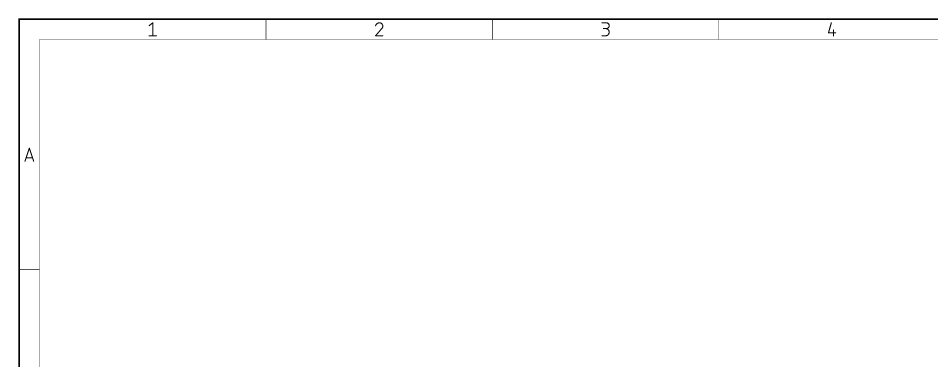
# Model space of a CAD drawing. Extents: x -78 to 183, y -66 to 113.
# Drawn here: x -77.6 to 92.3, y 49.4 to 113.2 of the extents above; entities that cross this region are included whole.
import ezdxf

# ---------------------------------------------------------------- set-up
doc = ezdxf.new("R2010")
doc.units = 0
doc.header["$MEASUREMENT"] = 0
doc.layers.add('48', color=253, linetype='CONTINUOUS')

msp = doc.modelspace()

# ---------------------------------------------------------------- linework, layer by layer
at = {"layer": '48'}
for points, const_width in [([(-77.47, 113.03), (-77.47, -66.04)], 0.3), ([(182.88, 113.03), (-77.47, 113.03)], 0.3), ([(-53.2677, 111.7936), (-52.5992, 112.3284)], 0.2032), ([(-52.5992, 112.3284), (-52.5992, 109.9216)], 0.2032), ([(-31.5383, 113.03), (-31.5383, 109.22)], 0.1), ([(10.5833, 113.03), (10.5833, 109.22)], 0.1), ([(30.9756, 112.3284), (31.7779, 112.3284)], 0.2032), ([(52.705, 113.03), (52.705, 109.22)], 0.1), ([(73.6321, 112.3284), (73.0973, 110.4564)], 0.2032), ([(-10.0095, 111.2587), (-11.1461, 109.9216)], 0.2032), ([(31.7779, 111.2587), (31.243, 111.2587)], 0.2032), ([(73.0973, 110.4564), (74.4344, 110.4564)], 0.2032), ([(74.0333, 110.9913), (74.0333, 109.9216)], 0.2032), ([(-73.66, 109.22), (-73.66, -62.23)], 0.1), ([(179.07, 109.22), (-73.66, 109.22)], 0.1), ([(-53.2677, 109.9216), (-51.9306, 109.9216)], 0.2032), ([(-11.1461, 109.9216), (-9.8089, 109.9216)], 0.2032), ([(30.9756, 109.9216), (31.6442, 109.9216)], 0.2032), ([(-76.3673, 86.5854), (-75.565, 88.9922)], 0.2032), ([(-75.565, 88.9922), (-74.7627, 86.5854)], 0.2032), ([(-74.9633, 87.187), (-76.1667, 87.187)], 0.2032), ([(-77.47, 66.3575), (-73.66, 66.3575)], 0.1)]:
    msp.add_lwpolyline(points, dxfattribs=dict(at, const_width=const_width))
for points, const_width in [([(-77.395, 113.03, 1), (-77.545, 113.03)], 0.15), ([(-77.47, 113.105, 1), (-77.47, 112.955)], 0.15), ([(-52.5484, 112.3284, 1), (-52.65, 112.3284)], 0.1016), ([(-52.5674, 112.2887, 1), (-52.6309, 112.3681)], 0.1016), ([(-31.5133, 113.03, 1), (-31.5633, 113.03)], 0.05), ([(-10.4106, 112.3284, 0.3252), (-11.1461, 111.7936)], 0.2032), ([(-9.8089, 111.7267, 0.4142), (-10.4106, 112.3284)], 0.2032), ([(-10.4106, 112.3792, 1), (-10.4106, 112.2776)], 0.1016), ([(-10.4106, 112.2776, 1), (-10.4106, 112.3792)], 0.1016), ([(10.6083, 113.03, 1), (10.5583, 113.03)], 0.05), ([(30.9756, 112.3792, 1), (30.9756, 112.2776)], 0.1016), ([(31.7779, 111.2587, 1), (31.7779, 112.3284)], 0.2032), ([(31.7779, 112.3792, 1), (31.7779, 112.2776)], 0.1016), ([(31.7779, 112.2776, 1), (31.7779, 112.3792)], 0.1016), ([(52.73, 113.03, 1), (52.68, 113.03)], 0.05), ([(73.681, 112.3144, 1), (73.5833, 112.3424)], 0.1016), ([(-53.2995, 111.8332, 1), (-53.236, 111.7539)], 0.1016), ([(-11.1944, 111.8092, 1), (-11.0977, 111.7779)], 0.1016), ([(-10.0095, 111.2587, 0.2053), (-9.8089, 111.7267)], 0.2032), ([(-10.0445, 111.2955, 1), (-9.9745, 111.2219)], 0.1016), ([(-9.9708, 111.2258, 1), (-10.0482, 111.2916)], 0.1016), ([(-9.7581, 111.7267, 1), (-9.8597, 111.7267)], 0.1016), ([(-9.8597, 111.7267, 1), (-9.7581, 111.7267)], 0.1016), ([(31.243, 111.3095, 1), (31.243, 111.2079)], 0.1016), ([(31.6442, 109.9216, 1), (31.6442, 111.2587)], 0.2032), ([(31.6442, 111.3095, 1), (31.6442, 111.2079)], 0.1016), ([(31.7779, 111.3095, 1), (31.7779, 111.2079)], 0.1016), ([(31.7779, 111.2079, 1), (31.7779, 111.3095)], 0.1016), ([(73.0484, 110.4704, 1), (73.1461, 110.4425)], 0.1016), ([(73.0973, 110.5072, 1), (73.0973, 110.4056)], 0.1016), ([(74.0841, 110.9913, 1), (73.9825, 110.9913)], 0.1016), ([(74.4344, 110.4056, 1), (74.4344, 110.5072)], 0.1016), ([(-73.635, 109.22, 1), (-73.685, 109.22)], 0.05), ([(-73.66, 109.245, 1), (-73.66, 109.195)], 0.05), ([(-53.2677, 109.9724, 1), (-53.2677, 109.8708)], 0.1016), ([(-52.65, 109.9216, 1), (-52.5484, 109.9216)], 0.1016), ([(-51.9306, 109.8708, 1), (-51.9306, 109.9724)], 0.1016), ([(-31.5633, 109.22, 1), (-31.5133, 109.22)], 0.05), ([(-11.1461, 109.9724, 1), (-11.1461, 109.8708)], 0.1016), ([(-11.1848, 109.9545, 1), (-11.1073, 109.8887)], 0.1016), ([(-9.8089, 109.8708, 1), (-9.8089, 109.9724)], 0.1016), ([(10.5583, 109.22, 1), (10.6083, 109.22)], 0.05), ([(30.9756, 109.9724, 1), (30.9756, 109.8708)], 0.1016), ([(31.6442, 109.9724, 1), (31.6442, 109.8708)], 0.1016), ([(31.6442, 109.8708, 1), (31.6442, 109.9724)], 0.1016), ([(52.68, 109.22, 1), (52.73, 109.22)], 0.05), ([(73.9825, 109.9216, 1), (74.0841, 109.9216)], 0.1016), ([(-75.5168, 89.0082, 1), (-75.6132, 88.9761)], 0.1016), ([(-75.5168, 88.9761, 1), (-75.6132, 89.0082)], 0.1016), ([(-76.1667, 87.2378, 1), (-76.1667, 87.1363)], 0.1016), ([(-74.9633, 87.1363, 1), (-74.9633, 87.2378)], 0.1016), ([(-76.4155, 86.6014, 1), (-76.3191, 86.5693)], 0.1016), ([(-74.8109, 86.5693, 1), (-74.7145, 86.6014)], 0.1016), ([(-77.47, 66.3825, 1), (-77.47, 66.3325)], 0.05), ([(-73.66, 66.3325, 1), (-73.66, 66.3825)], 0.05)]:
    msp.add_lwpolyline(points, format="xyb", dxfattribs=dict(at, const_width=const_width))

doc.saveas('drawing.dxf')
